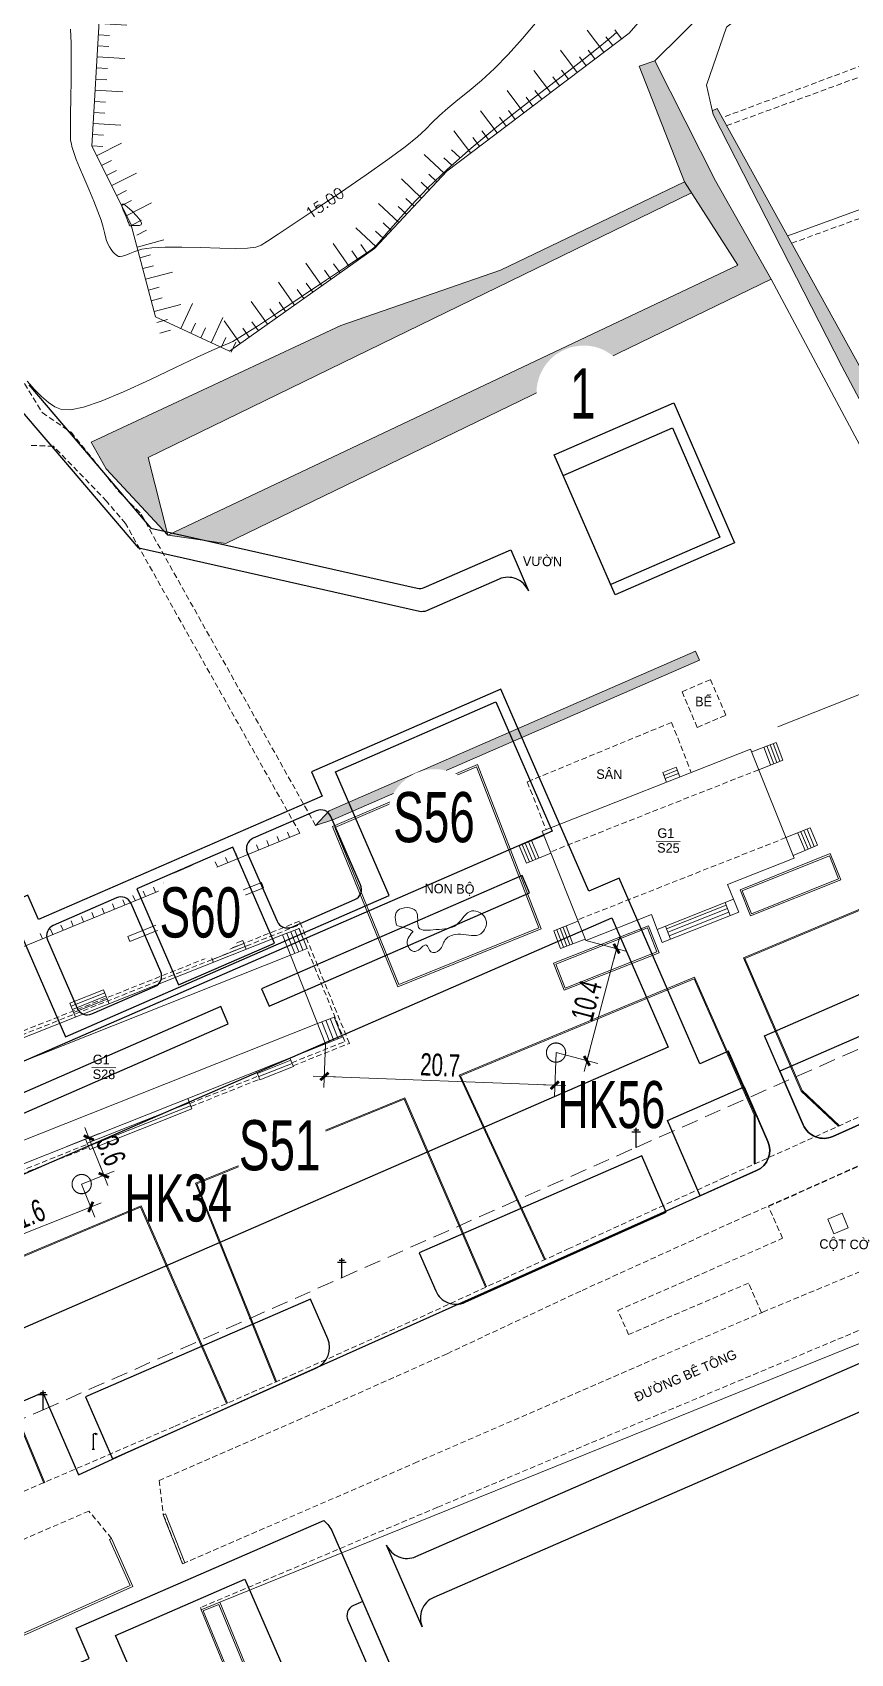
# Model space of a CAD drawing. Header units: inches. Extents: x 496359 to 501064, y 2374078 to 2377203.
# Drawn here: x 496846.4 to 496919.9, y 2376323.4 to 2376469 of the extents above; entities that cross this region are included whole.
import ezdxf
from ezdxf.enums import TextEntityAlignment as Align

# ---------------------------------------------------------------- set-up
doc = ezdxf.new("R2010")
doc.units = ezdxf.units.IN
doc.header["$MEASUREMENT"] = 0
doc.linetypes.add('DASHED', pattern=[0.75, 0.5, -0.25])
for name, color, linetype in [('cd', 7, 'Continuous'), ('chu', 6, 'Continuous'), ('MANH', 147, 'Continuous'), ('NOI', 2, 'Continuous'), ('thoai 5', 7, 'Continuous'), ('tl', 8, 'Continuous')]:
    doc.layers.add(name, color=color, linetype=linetype)
for name, color, linetype, lineweight in [('EG Text2', 7, 'Continuous', 18), ('ISO', 252, 'Continuous', 20), ('LC Dim', 8, 'Continuous', 18), ('LC Net dam 1', 30, 'Continuous', 30), ('LC Net manh', 239, 'Continuous', 5), ('manh1', 67, 'Continuous', 13)]:
    doc.layers.add(name, color=color, linetype=linetype, lineweight=lineweight)
doc.styles.add('dien giai', font='', dxfattribs={"width": 0.8})
doc.styles.add('EG Hai', font='')
doc.styles.get("Standard").update_dxf_attribs({"font": 'vnsimli.shx', "height": 2})
doc.styles.add('style1', font='')
doc.styles.get('dien giai').set_extended_font_data('.VnArial NarrowH')
doc.styles.get('EG Hai').set_extended_font_data('.VnArial NarrowH')
doc.styles.get('style1').set_extended_font_data('.VnAvantH')
doc.dimstyles.new('DIM300', dxfattribs={"dimscale": 0.5, "dimtxt": 2, "dimasz": 0.007, "dimexe": 1, "dimexo": 0, "dimgap": 0.4, "dimtad": 1, "dimtoh": 1, "dimdec": 1, "dimzin": 1, "dimdsep": 46, "dimtxsty": 'dien giai', "dimblk": 'rowdim', "dimcen": 2.5, "dimclrd": 256, "dimclre": 256, "dimclrt": 2, "dimazin": 0, "dimtfac": 1, "dimtdec": 1, "dimtix": 1, "dimtmove": 2, "dimatfit": 0, "dimldrblk": 'dot leader', "dimfxl": 2, "dimtolj": 1, "dimtzin": 0, "dimlwd": -1, "dimlwe": -1, "dimarcsym": 1})

# ---------------------------------------------------------------- blocks, each defined once
blk = doc.blocks.new('1')
at = {"layer": 'tl', "color": 250, "lineweight": 0}
blk.add_line((0, -0.5), (0, 0), dxfattribs=at)
blk = doc.blocks.new('t2')
at = {"layer": 'tl', "color": 250, "lineweight": 0}
for p, q in [((-2, 0), (-2, -1)), ((-1, 0), (-1, -1)), ((0, 0), (0, -2.5))]:
    blk.add_line(p, q, dxfattribs=at)
blk = doc.blocks.new('cdien')
at = {"layer": 'cd', "extrusion": (-0.000518657, 0.000768986, 1)}
for p, q in [((-0.46, 3.14, 0), (0.49, 3.14, 0)), ((0, 0), (0, 3.5, 0)), ((-0.8, 2.78, 0), (0.76, 2.78, 0))]:
    blk.add_line(p, q, dxfattribs=at)
blk = doc.blocks.new('chieusang')
at = {"layer": 'cd', "extrusion": (-0.000518657, 0.000768986, 1)}
for p, q in [((-0.2, 0, 0), (0.2, 0, 0)), ((-0.03, 2.38, 0), (0.1, 2.57, 0)), ((-0.03, 2.38, 0), (-0.03, 0.03, 0)), ((0.1, 2.57, 0), (0.34, 2.61, 0)), ((0.34, 2.44, 0), (0.34, 2.61, 0)), ((0.34, 2.61, 0), (0.56, 2.54, 0)), ((0.54, 2.37, 0), (0.34, 2.44, 0)), ((0.58, 2.47, 0), (0.54, 2.37, 0)), ((0.56, 2.54, 0), (0.58, 2.47, 0))]:
    blk.add_line(p, q, dxfattribs=at)
blk = doc.blocks.new('Nền HT mới')
at = {"layer": 'MANH', "lineweight": 0}
h = blk.add_hatch(dxfattribs=at)
h.set_pattern_fill('HONEY', color=8, scale=3, style=0)
h.set_pattern_definition([(0, (-498385.2992, -2376280.7748), (0.5625, 0.324759525), [0.375, -0.75]), (120, (-498385.2992, -2376280.7748), (-0.56249999877, 0.32475952713), [0.375, -0.75]), (60, (-498385.2992, -2376280.7748), (1.23e-09, 0.64951905213), [-0.75, 0.375])])
h.paths.add_polyline_path([(185.26, 166.03), (180.28, 174.87), (174.83, 185.66), (173.4, 185.17), (177.49, 174.77), (182.27, 167.3), (131.04, 143.06), (136.25, 142.31)])
h.paths.add_polyline_path([(178.11, 173.81), (177.49, 174.77), (160.95, 166.86), (146.6, 161.87), (124.16, 151.4), (125.5, 149), (131.04, 143.06), (129.29, 150.01)])
h = blk.add_hatch(dxfattribs=at)
h.set_pattern_fill('HONEY', color=8, scale=3, style=0)
h.set_pattern_definition([(0, (200.56042, 141.38282), (0.5625, 0.3247595), [0.375, -0.75]), (120, (200.56042, 141.38282), (-0.5625, 0.3247595), [0.375, -0.75]), (60, (200.56042, 141.38282), (1e-09, 0.649519), [-0.75, 0.375])])
h.paths.add_polyline_path([(267.55, 167.78), (263.92, 179.69), (263.36, 179.13), (265.52, 168.41), (201.35, 143.5), (180.43, 181.37), (179.98, 181.17), (180.06, 180.84), (191.61, 158.22), (197.64, 146.89), (200.56, 141.38)])
h = blk.add_hatch(dxfattribs=at)
h.set_pattern_fill('HONEY', color=8, scale=3, style=0)
h.set_pattern_definition([(0, (144.32475, 116.98203), (0.5625, 0.3247595), [0.375, -0.75]), (120, (144.32475, 116.98203), (-0.5625, 0.3247595), [0.375, -0.75]), (60, (144.32475, 116.98203), (1e-09, 0.649519), [-0.75, 0.375])])
h.paths.add_polyline_path([(178.83, 131.82), (178.48, 132.62), (145.54, 118.28), (144.32, 116.98), (145.89, 117.49)])
at = {"layer": 'chu', "color": 6, "lineweight": 0, "elevation": -28.38}
for points in [[(174.95, 115.55), (177.1, 115.53)], [(124.21, 95.22), (126.37, 95.2)]]:
    blk.add_lwpolyline(points, dxfattribs=at)
at = {"layer": 'MANH', "color": 3, "linetype": 'DASHED', "lineweight": 0, "elevation": -28.38}
for points in [[(127.24, 144.1), (125.55, 146.09), (120.76, 151.03), (118.65, 151.12)], [(115.43, 161.14), (119.76, 154.05), (122.36, 152.29), (126.62, 147), (128.62, 144.97)], [(116.69, 56.56), (131.71, 63.03), (142.08, 67.57), (154.42, 73.1), (167.02, 78.93), (181.02, 85.32), (193.82, 91.09), (206.39, 96.65), (218.78, 102.04), (232.2, 107.82), (246.18, 113.54), (258.58, 118.56), (269.62, 122.92), (280.04, 126.8), (338.39, 148.1)], [(144.32, 116.98), (128.62, 144.97)], [(142.91, 116.29), (127.24, 144.1)], [(281.81, 123.25), (270.9, 119.23), (260.65, 115.16), (247.18, 109.64), (234.16, 104.27), (219.66, 98.25), (208.12, 93.11), (195.09, 87.28), (183.09, 81.93), (168.15, 75.15), (156.14, 69.52), (143.07, 63.7), (130.27, 58.14)], [(130.27, 58.14), (130.64, 55.06), (132.38, 50.66), (153.22, 59.69), (184.51, 73.26), (201.7, 80.4), (221.52, 88.88), (239.04, 96.2), (244.13, 98.43), (261.59, 105.78), (275.54, 111.75)], [(277.16, 107.57), (263.72, 101.9), (245.49, 94.12), (240.6, 92.04), (223.36, 84.72), (204.18, 76.24), (155.28, 55.73), (133.99, 46.72), (134.04, 46.51)], [(123.95, 55.39), (118.13, 52.87), (106.01, 47.58), (93.26, 42.24), (82.62, 37.48), (79.36, 36.06)], [(125.99, 52.93), (123.95, 55.39)]]:
    blk.add_lwpolyline(points, dxfattribs=at)
at = {"layer": 'MANH', "lineweight": 0, "elevation": -28.38}
for points in [[(178.16, 194.66), (172.52, 188.15), (156.11, 175.74), (149.62, 168.81), (136.58, 159.57), (129.94, 162.65), (127.73, 171.02), (124.21, 178), (124.92, 189.71)], [(174.83, 185.66), (179.6, 190.38), (193.42, 201.27), (199.3, 200.78)], [(194.05, 198.55), (181.26, 188.68), (179.45, 183.48)], [(185.26, 166.03), (136.25, 142.31), (131.04, 143.06), (182.27, 167.3), (177.49, 174.77), (173.4, 185.17), (174.83, 185.66), (180.28, 174.87), (185.26, 166.03)], [(191.61, 158.22), (180.06, 180.84), (179.45, 183.48)], [(180.43, 181.37), (179.98, 181.17)], [(265.52, 168.41), (201.35, 143.5), (180.43, 181.37)], [(177.49, 174.77), (160.95, 166.86), (146.6, 161.87), (124.16, 151.4), (125.5, 149), (131.04, 143.06)], [(202.85, 175.8), (186.76, 169.92)], [(131.04, 143.06), (129.29, 150.01), (178.11, 173.81)], [(267.55, 167.78), (200.56, 141.38), (197.64, 146.89), (191.61, 158.22)], [(189.76, 157.64), (185.26, 166.03)], [(189.76, 157.64), (196.02, 145.91), (198.89, 140.6), (199.65, 137.44)], [(199.65, 137.44), (198.89, 137.08), (200.76, 131.73), (185.87, 125.83)], [(145.54, 118.28), (178.48, 132.62)], [(178.48, 132.62), (178.83, 131.82)], [(145.89, 117.49), (178.83, 131.82)], [(183.42, 123.84), (164.68, 116.45)], [(187.34, 114.03), (183.42, 123.84)], [(185.73, 124.43), (183.52, 123.59)], [(184.61, 124), (185.22, 122.41)], [(184.89, 124.11), (185.5, 122.52)], [(185.17, 124.22), (185.78, 122.63)], [(185.45, 124.32), (186.05, 122.74)], [(185.73, 124.43), (186.33, 122.85)], [(186.33, 122.85), (184.16, 121.98)], [(176.72, 122.2), (175.53, 121.74)], [(175.53, 121.74), (175.87, 120.86)], [(176.83, 121.93), (175.64, 121.46)], [(176.94, 121.65), (175.75, 121.18)], [(176.72, 122.2), (177.06, 121.33)], [(145.54, 118.28), (144.32, 116.98)], [(144.32, 116.98), (145.89, 117.49)], [(191.31, 89.95), (187.97, 93.11), (182.78, 105.08), (210.91, 116.86), (215.17, 106.11), (216.95, 101.25)], [(191.38, 90.02), (188.05, 93.17), (182.91, 105.02), (210.86, 116.73), (215.07, 106.07), (216.85, 101.21)], [(188.78, 116.75), (186.6, 115.88)], [(188.88, 114.96), (188.22, 116.52)], [(189.15, 115.08), (188.5, 116.63)], [(189.43, 115.2), (188.78, 116.75)], [(142.91, 116.29), (103.84, 100.27)], [(162.62, 115.14), (164.83, 116.08)], [(162.62, 115.14), (163.28, 113.59)], [(162.9, 115.26), (163.56, 113.71)], [(163.17, 115.38), (163.83, 113.83)], [(163.45, 115.5), (164.11, 113.94)], [(163.73, 115.61), (164.38, 114.06)], [(168.61, 106.64), (164.68, 116.45)], [(189.43, 115.2), (187.24, 114.28)], [(188.32, 114.73), (187.67, 116.28)], [(188.6, 114.85), (187.95, 116.4)], [(163.28, 113.59), (165.47, 114.48)], [(187.34, 114.03), (181.36, 111.67)], [(191.52, 112.1), (183.41, 108.85), (182.48, 111.18), (190.58, 114.44), (191.52, 112.1)], [(139.46, 111.84), (127.45, 107.01)], [(139.65, 111.38), (127.63, 106.55)], [(139.65, 111.38), (139.46, 111.84)], [(181.88, 110.34), (181.36, 111.67)], [(181.88, 110.34), (175.03, 107.64)], [(181.24, 109.8), (175.86, 107.68)], [(181.36, 109.5), (175.98, 107.38)], [(181.14, 110.05), (181.6, 108.88)], [(181.88, 110.35), (182.35, 109.18)], [(166.68, 102.17), (175.21, 105.54), (174.24, 107.97), (165.72, 104.61), (166.68, 102.17)], [(165.74, 107.5), (167.91, 108.37)], [(167.18, 106.24), (166.58, 107.82)], [(167.46, 106.35), (166.86, 107.93)], [(174.51, 108.96), (168.61, 106.64)], [(175.03, 107.64), (174.51, 108.96)], [(182.35, 109.18), (175.48, 106.47)], [(175.76, 107.93), (176.23, 106.76)], [(181.48, 109.19), (176.11, 107.07)], [(141.35, 107.14), (107.31, 93.64)], [(127.63, 106.55), (127.45, 107.01)], [(137.78, 106.64), (134.83, 105.47)], [(137.89, 106.37), (134.94, 105.19)], [(137.78, 106.64), (138.1, 105.84)], [(141.35, 107.14), (142.84, 107.72)], [(145.23, 97.36), (141.35, 107.14)], [(142.45, 105.47), (141.73, 107.28)], [(142.82, 105.61), (142.1, 107.43)], [(143.19, 105.76), (142.47, 107.58)], [(143.56, 105.91), (142.84, 107.72)], [(166.34, 105.92), (165.74, 107.5)], [(166.62, 106.03), (166.02, 107.6)], [(166.9, 106.14), (166.3, 107.71)], [(166.34, 105.92), (168.55, 106.77)], [(175.02, 107.64), (175.48, 106.47)], [(142.07, 105.32), (108.03, 91.82)], [(134.83, 105.47), (135.15, 104.67)], [(138, 106.09), (135.05, 104.92)], [(142.07, 105.32), (143.56, 105.91)], [(125.28, 102.21), (122.25, 101.01)], [(125.39, 101.93), (122.36, 100.73)], [(125.28, 102.21), (125.78, 100.96)], [(183.83, 86.62), (183.83, 91.01), (178.39, 103.34), (157.23, 94.54), (164.91, 77.95)], [(183.73, 86.62), (183.73, 90.99), (178.34, 103.21), (157.36, 94.49), (165, 77.99)], [(122.25, 101.01), (122.75, 99.76)], [(125.5, 101.66), (122.47, 100.45)], [(125.61, 101.38), (122.58, 100.17)], [(144.51, 99.17), (110.47, 85.67)], [(144.51, 99.17), (146, 99.76)], [(145.6, 97.5), (144.88, 99.32)], [(145.98, 97.65), (145.26, 99.47)], [(146.35, 97.8), (145.63, 99.62)], [(146.72, 97.95), (146, 99.76)], [(145.23, 97.36), (146.72, 97.95)], [(145.23, 97.36), (111.19, 83.86)], [(139.33, 94.13), (139.03, 94.9)], [(142.11, 95.88), (139.11, 94.69)], [(142.22, 95.6), (139.22, 94.41)], [(142.33, 95.32), (139.33, 94.13)], [(142.33, 95.32), (142.02, 96.08)], [(132.98, 92.07), (123.81, 88.43)], [(133.09, 91.79), (123.92, 88.16)], [(133.2, 91.51), (132.83, 92.44)], [(159.68, 75.53), (152.35, 92.52), (133.52, 84.84), (140.72, 66.99)], [(159.59, 75.49), (152.29, 92.39), (133.65, 84.78), (140.81, 67.03)], [(135.72, 47.21), (246.91, 92.15), (265.78, 45.87)], [(133.2, 91.51), (124.03, 87.88)], [(124.03, 87.88), (123.66, 88.8)], [(119.89, 57.89), (112.37, 75.98), (128.65, 82.81), (136.41, 65.09)], [(119.98, 57.93), (112.5, 75.93), (128.6, 82.68), (136.32, 65.05)], [(190.35, 81.61), (191.64, 82.16)], [(190.91, 80.29), (190.35, 81.61)], [(192.2, 80.83), (191.64, 82.16)], [(190.91, 80.29), (192.2, 80.83)], [(130.64, 55.06), (130.83, 55.14)], [(130.64, 55.06), (132.38, 50.66)], [(130.83, 55.14), (132.57, 50.73)], [(125.81, 52.85), (125.99, 52.93)], [(125.81, 52.85), (127.65, 48.71)], [(125.99, 52.93), (127.91, 48.61)], [(132.38, 50.66), (132.57, 50.74)], [(127.65, 48.71), (108.75, 40.27)], [(127.91, 48.61), (108.83, 40.09)], [(141.53, 28.26), (134.04, 46.51), (135.72, 47.21), (143.22, 28.95)], [(141.67, 28.32), (134.23, 46.43), (135.64, 47.01), (143.08, 28.89)]]:
    blk.add_lwpolyline(points, dxfattribs=at)
at = {"layer": 'MANH', "color": 1, "linetype": 'DASHED', "lineweight": 0, "ltscale": 3, "elevation": -28.38}
blk.add_lwpolyline([(92.05, 52.59), (119.84, 64.48), (146.69, 76.35), (173.15, 88.06), (201.06, 100.39), (229.35, 112.33), (266.95, 126.39), (296.55, 137.3), (334.39, 150.94), (394.99, 172.54), (493.57, 208.22), (554.51, 229.52), (562.77, 214.46), (570.46, 194.28), (580.63, 169.79), (591.55, 141.92), (602.45, 113.39), (610.19, 94.18)], dxfattribs=at)
at = {"layer": 'MANH', "linetype": 'DASHED', "lineweight": 0, "elevation": -28.38}
for points in [[(203.61, 176.08), (199.17, 187.38), (180.88, 180.55)], [(181.28, 179.83), (198.7, 186.21), (202.85, 175.8)], [(187.12, 169.27), (218.33, 180.67), (229.38, 154.38)], [(177.26, 128.98), (179.82, 130.08)], [(181.2, 126.88), (179.82, 130.08)], [(178.63, 125.78), (177.26, 128.98)], [(178.63, 125.78), (181.2, 126.88)], [(176.32, 126.23), (163.35, 120.89), (165.05, 116.59)], [(176.32, 126.23), (178.09, 121.74)], [(184.15, 121.98), (165.42, 114.59)], [(186.6, 115.88), (167.87, 108.49)], [(184.39, 73.21), (183.23, 75.87), (172.46, 71.25), (171.49, 73.4), (186.3, 79.89), (185.03, 82.74), (193.87, 86.7), (195.25, 83.71), (210.44, 90.14), (211.39, 87.81), (200.5, 83.17), (201.7, 80.4)]]:
    blk.add_lwpolyline(points, dxfattribs=at)
at = {"layer": 'MANH', "lineweight": 0, "elevation": -28.38}
for points in [[(151.72, 102.49), (164.59, 107.69), (158.89, 122.44), (145.86, 116.88)], [(151.8, 102.68), (164.4, 107.77), (158.8, 122.24), (146.06, 116.8)], [(191.33, 112.19), (183.5, 109.04), (182.67, 111.1), (190.5, 114.25)], [(166.77, 102.37), (175.01, 105.62), (174.16, 107.78), (165.92, 104.52)]]:
    blk.add_lwpolyline(points, close=True, dxfattribs=at)
at = {"layer": 'MANH', "color": 5, "linetype": 'DASHED', "lineweight": 0, "elevation": -28.38}
for points in [[(142.3, 95.38), (147.36, 97.4), (142.88, 108.37), (105.44, 93.52), (109.83, 82.44)], [(142.19, 95.66), (146.96, 97.56), (142.72, 107.98), (105.83, 93.35), (105.93, 93.09)], [(133.01, 92), (139.2, 94.47)], [(133.12, 91.72), (139.31, 94.19)], [(117.66, 85.88), (123.85, 88.35)], [(117.77, 85.6), (123.96, 88.07)]]:
    blk.add_lwpolyline(points, dxfattribs=at)
at = {"layer": 'manh1', "color": 1, "lineweight": 0, "elevation": -28.38}
for points in [[(122.29, 188.49), (122.35, 187.23), (122.37, 185.71), (122.36, 183.96), (122.34, 182.26), (122.31, 180.87), (122.3, 179.82), (122.3, 179.13), (122.3, 178.77), (122.31, 178.58), (122.34, 178.39), (122.38, 178.19), (122.43, 177.96), (122.5, 177.69), (122.62, 177.32), (122.82, 176.78), (123.11, 176.06), (123.49, 175.17), (123.94, 174.12), (124.39, 173.05), (124.76, 172.12), (125.05, 171.34), (125.24, 170.71), (125.36, 170.23), (125.44, 169.85), (125.54, 169.51), (125.65, 169.21), (125.79, 168.94), (125.95, 168.71), (126.11, 168.51), (126.26, 168.34), (126.39, 168.22), (126.51, 168.13), (126.62, 168.08), (126.77, 168.07), (126.97, 168.11), (127.26, 168.21), (127.62, 168.35), (128.07, 168.54), (128.71, 168.73), (129.62, 168.86), (130.82, 168.92), (132.3, 168.93), (134.01, 168.88), (135.71, 168.82), (137.11, 168.81), (138.2, 168.84), (138.95, 168.93), (139.44, 169.09), (140, 169.44), (140.97, 170.08), (142.39, 171.03), (144.28, 172.3), (146.57, 173.83), (148.88, 175.4), (150.83, 176.78), (152.37, 177.92), (153.49, 178.83), (154.22, 179.51), (154.8, 180.1), (155.45, 180.73), (156.22, 181.41), (157.12, 182.15), (158.13, 182.96), (159.23, 183.88), (160.4, 184.97), (161.63, 186.22), (162.92, 187.65), (164.23, 189.21)], [(118.42, 156.89), (119.07, 156.14), (119.7, 155.49), (120.31, 154.97), (120.89, 154.58), (121.49, 154.33), (122.29, 154.3), (123.47, 154.55), (125.06, 155.09), (127.07, 155.93), (129.42, 157.01), (131.73, 158.11), (133.61, 159), (135.01, 159.64), (135.91, 160.03), (136.4, 160.22), (136.88, 160.45), (137.76, 160.97), (139.1, 161.83), (140.91, 163.02), (143.12, 164.5), (145.32, 165.99), (147.1, 167.19), (148.39, 168.06), (149.19, 168.6), (149.56, 168.86), (149.79, 169.09), (150.21, 169.56), (150.86, 170.31), (151.76, 171.35), (152.92, 172.67), (154.38, 174.21), (156.17, 175.93), (158.31, 177.81), (160.77, 179.85), (163.51, 182), (166.14, 184.02), (168.27, 185.68), (169.86, 186.93), (170.89, 187.77), (171.41, 188.24)]]:
    blk.add_lwpolyline(points, dxfattribs=at)
at = {"layer": 'manh1', "lineweight": 0, "elevation": -28.38}
blk.add_lwpolyline([(127.57, 170.94), (127.58, 170.92), (127.59, 170.9), (127.59, 170.88), (127.61, 170.87), (127.62, 170.85), (127.63, 170.84), (127.64, 170.83), (127.64, 170.83), (127.65, 170.82), (127.66, 170.82), (127.68, 170.82), (127.69, 170.83), (127.72, 170.84), (127.75, 170.85), (127.81, 170.87), (127.92, 170.87), (128.07, 170.87), (128.27, 170.87), (128.49, 170.87), (128.66, 170.93), (128.69, 171.08), (128.55, 171.34), (128.26, 171.7), (127.83, 172.15), (127.4, 172.55), (127.09, 172.77), (126.93, 172.79), (126.91, 172.61), (127.03, 172.25), (127.21, 171.84), (127.35, 171.49), (127.46, 171.23), (127.53, 171.06), (127.56, 170.98)], close=True, dxfattribs=at)
at = {"layer": 'thoai 5', "lineweight": 0}
blk.add_open_spline([(151.62, 108, -0.14), (151.62, 108, -0.14), (150.97, 109.67, -0.17), (153.92, 109.7, -0.22), (153.11, 107.35, -0.12), (155.4, 107.7, -0.13), (157.13, 107.64, -0.18), (158.05, 109.82, -0.13), (160.06, 108.68, -0.13), (159.18, 106.72, -0.17), (157.5, 107.41, -0.13), (155.84, 106.96, -0.13), (155.72, 105.75, -0.12), (154.57, 105.35, -0.1), (154.32, 106.76, -0.09), (153.36, 105.21, -0.11), (152.28, 106.34, -0.12), (152.8, 107.19, -0.13), (153.2, 107.53, -0.14), (151.62, 108, -0.14)], degree=3, knots=[0.620483, 0.620483, 0.620483, 0.620483, 2.480439, 4.051881, 5.562407, 7.119505, 9.053176, 10.872121, 12.3844, 13.709772, 15.559094, 17.011659, 18.047028, 18.859286, 19.576248, 20.741766, 21.631115, 22.861005, 23.196042, 23.196042, 23.196042, 23.196042], dxfattribs=at)
at = {"layer": 'cd', "lineweight": 0}
for name, p, xscale, yscale, zscale, rotation in [('cdien', (173.15, 88.06, -1.39), 0.5, 0.5, 0.5, 0.152441407077486), ('cdien', (146.69, 76.35, -1.14), 0.5, 0.5, 0.5, 0.152441407077486), ('cdien', (119.84, 64.48, -0.89), 0.5, 0.5, 0.5, 0.152441407077486), ('chieusang', (124.35, 60.94, -0.7), 0.5499999999883585, 0.5499999999883585, 0.5499999999883585, 359.8380142929382)]:
    blk.add_blockref(name, p, dxfattribs=dict(at, xscale=xscale, yscale=yscale, zscale=zscale, rotation=rotation))
at = {"layer": 'NOI', "lineweight": 0}
for name, p, rotation in [('t2', (170.23, 186.42, -28.38), 217.1045864758314), ('t2', (124.87, 189, -28.38), 86.54392687851336), ('t2', (167.84, 184.61, -28.38), 217.1045864758314), ('t2', (124.69, 186.01, -28.38), 86.54392687851336), ('t2', (165.45, 182.8, -28.38), 217.1045864758314), ('t2', (163.05, 180.99, -28.38), 217.1045864758314), ('t2', (124.51, 183.01, -28.38), 86.54392687851336), ('t2', (160.66, 179.18, -28.38), 217.1045864758314), ('t2', (158.27, 177.37, -28.38), 217.1045864758314), ('t2', (124.33, 180.02, -28.38), 86.54392687851336), ('t2', (124.65, 177.13, -28.38), 116.7434680493342), ('t2', (155.91, 175.52, -28.38), 226.9009735433702), ('t2', (153.86, 173.33, -28.38), 226.9009735433702), ('t2', (126, 174.45, -28.38), 116.7434680493342), ('t2', (151.81, 171.14, -28.38), 226.9009735433702), ('t2', (127.35, 171.77, -28.38), 116.7434680493342), ('t2', (149.76, 168.95, -28.38), 226.9009735433702), ('t2', (147.34, 167.19, -28.38), 215.3104032612427), ('t2', (128.28, 168.93, -28.38), 104.8049556819816), ('t2', (144.89, 165.45, -28.38), 215.3104032612427), ('t2', (129.05, 166.03, -28.38), 104.8049556819816), ('t2', (142.44, 163.72, -28.38), 215.3104032612427), ('t2', (139.99, 161.99, -28.38), 215.3104032612427), ('t2', (129.81, 163.13, -28.38), 104.8049556819816), ('t2', (132.21, 161.6, -28.38), 155.1010960210444), ('t2', (137.55, 160.25, -28.38), 215.3104032612427), ('t2', (134.93, 160.33, -28.38), 155.1010960210444), ('1', (139.21, 114.77, -1.5), 202.2875980366736), ('1', (140.13, 115.15, -1.5), 202.2875980366736), ('1', (141.06, 115.53, -1.5), 202.2875980366736), ('1', (141.98, 115.91, -1.5), 202.2875980366736), ('1', (135.5, 113.25, -1.5), 202.2875980366736), ('1', (136.43, 113.63, -1.5), 202.2875980366736), ('1', (137.35, 114.01, -1.5), 202.2875980366736), ('1', (138.28, 114.39, -1.5), 202.2875980366736), ('1', (131.8, 111.73, -1.5), 202.2875980366736), ('1', (132.73, 112.11, -1.5), 202.2875980366736), ('1', (133.65, 112.49, -1.5), 202.2875980366736), ('1', (134.58, 112.87, -1.5), 202.2875980366736), ('1', (128.1, 110.22, -1.5), 202.2875980366736), ('1', (129.03, 110.6, -1.5), 202.2875980366736), ('1', (129.95, 110.98, -1.5), 202.2875980366736), ('1', (130.88, 111.35, -1.5), 202.2875980366736), ('1', (125.33, 109.08, -1.5), 202.2875980366736), ('1', (126.25, 109.46, -1.5), 202.2875980366736), ('1', (127.18, 109.84, -1.5), 202.2875980366736), ('1', (121.63, 107.56, -1.5), 202.2875980366736), ('1', (122.55, 107.94, -1.5), 202.2875980366736), ('1', (123.48, 108.32, -1.5), 202.2875980366736), ('1', (124.4, 108.7, -1.5), 202.2875980366736), ('1', (119.77, 106.8, -1.5), 202.2875980366736), ('1', (120.7, 107.18, -1.5), 202.2875980366736)]:
    blk.add_blockref(name, p, dxfattribs=dict(at, rotation=rotation))
at = {"layer": 'chu', "color": 6, "lineweight": 0, "style": 'style1'}
for s, rotation, p in [('V¦êN', 359.2672, (162.95, 140.29, -28.38)), ('s©n', 359.2672, (169.55, 121.16, -28.38)), ('G1', 359.2672, (175.04, 115.87, -28.38)), ('S25', 359.2672, (175.02, 114.54, -28.38)), ('non bé', 359.2672, (154.12, 110.89, -28.38)), ('G1', 359.2672, (124.3, 95.54, -28.38)), ('S28', 359.2672, (124.29, 94.21, -28.38)), ('CéT Cê', 359.2672, (189.6, 78.96, -28.38)), ('§¦êNG B£ T¤NG', 23.7098, (173.21, 65.18, -28.38))]:
    blk.add_text(s, height=0.85, rotation=rotation, dxfattribs=at).set_placement(p)
blk.add_text('BÓ', height=0.85, dxfattribs=at).set_placement((178.44, 127.68, -28.38))
at = {"layer": 'manh1', "lineweight": 0}
blk.add_text('15.00', height=1, rotation=33.8713, dxfattribs=at).set_placement((145.15, 172.88, -28.38), align=Align.MIDDLE)
blk = doc.blocks.new('rowdim')
blk.add_line((-200, 0), (200, 0))
at = {"const_width": 50}
blk.add_lwpolyline([(-71, -71), (71, 71)], dxfattribs=at)
blk = doc.blocks.new('*D429')
at = {"layer": 'Defpoints', "color": 0, "transparency": 16777216}
for p in [(496850.82, 2376365.53), (496840.04, 2376361.25), (496840.86, 2376359.2)]:
    blk.add_point(p, dxfattribs=at)
at = {"layer": 'LC Dim', "transparency": 16777216}
for p, q in [((496850.82, 2376365.53), (496852.01, 2376362.55)), ((496851.63, 2376363.47), (496840.86, 2376359.2)), ((496840.04, 2376361.25), (496841.22, 2376358.27))]:
    blk.add_line(p, q, dxfattribs=at)
at = {"layer": 'LC Dim', "transparency": 16777216, "xscale": 0.005, "yscale": 0.005, "zscale": 0.005}
for p, rotation in [((496851.64, 2376363.48), 21.629906245472), ((496840.86, 2376359.2), 201.6299062454721)]:
    blk.add_blockref('rowdim', p, dxfattribs=dict(at, rotation=rotation))
at = {"layer": 'LC Dim', "color": 2, "transparency": 16777216, "insert": (496845.72, 2376362.66), "char_height": 2, "attachment_point": 5, "rotation": 21.6299, "style": 'dien giai'}
blk.add_mtext('\\A1;11.6', dxfattribs=at)
blk = doc.blocks.new('dot leader')
at = {"const_width": 50}
blk.add_lwpolyline([(-25, 0, 1), (25, 0, 1)], format="xyb", close=True, dxfattribs=at)
blk = doc.blocks.new('*D430')
at = {"layer": 'Defpoints', "color": 0, "transparency": 16777216}
for p in [(496851.47, 2376369.69), (496849.48, 2376368.9), (496850.82, 2376365.53)]:
    blk.add_point(p, dxfattribs=at)
at = {"layer": 'LC Dim', "transparency": 16777216}
for p, q in [((496849.48, 2376368.9), (496852.4, 2376370.06)), ((496852.81, 2376366.32), (496851.47, 2376369.69)), ((496850.82, 2376365.53), (496853.74, 2376366.68))]:
    blk.add_line(p, q, dxfattribs=at)
at = {"layer": 'LC Dim', "transparency": 16777216, "xscale": 0.005, "yscale": 0.005, "zscale": 0.005}
for p, rotation in [((496851.47, 2376369.69), 111.6299062473624), ((496852.81, 2376366.32), 291.6299062473624)]:
    blk.add_blockref('rowdim', p, dxfattribs=dict(at, rotation=rotation))
at = {"layer": 'LC Dim', "color": 2, "transparency": 16777216, "insert": (496853.46, 2376368.53), "char_height": 2, "attachment_point": 5, "rotation": 291.6299, "style": 'dien giai'}
blk.add_mtext('\\A1;3.6', dxfattribs=at)
blk = doc.blocks.new('*D431')
at = {"layer": 'Defpoints', "color": 0, "transparency": 16777216}
for p in [(496872.75, 2376378.13), (496893.46, 2376377.34), (496893.34, 2376374.41)]:
    blk.add_point(p, dxfattribs=at)
at = {"layer": 'LC Dim', "transparency": 16777216}
for p, q in [((496872.75, 2376378.13), (496872.6, 2376374.2)), ((496893.46, 2376377.34), (496893.31, 2376373.41)), ((496872.64, 2376375.2), (496893.34, 2376374.41))]:
    blk.add_line(p, q, dxfattribs=at)
at = {"layer": 'LC Dim', "transparency": 16777216, "xscale": 0.005, "yscale": 0.005, "zscale": 0.005}
for p, rotation in [((496872.64, 2376375.2), 177.8081026552369), ((496893.34, 2376374.41), 357.8081026552369)]:
    blk.add_blockref('rowdim', p, dxfattribs=dict(at, rotation=rotation))
at = {"layer": 'LC Dim', "color": 2, "transparency": 16777216, "insert": (496883.04, 2376376.22), "char_height": 2, "attachment_point": 5, "rotation": 357.8081, "style": 'dien giai'}
blk.add_mtext('\\A1;20.7', dxfattribs=at)
blk = doc.blocks.new('*D432')
at = {"layer": 'Defpoints', "color": 0, "transparency": 16777216}
for p in [(496896.12, 2376387.41), (496893.46, 2376377.34), (496896.23, 2376376.6)]:
    blk.add_point(p, dxfattribs=at)
at = {"layer": 'LC Dim', "transparency": 16777216}
for p, q in [((496896.12, 2376387.41), (496899.86, 2376386.42)), ((496898.9, 2376386.67), (496896.23, 2376376.61)), ((496893.46, 2376377.34), (496897.2, 2376376.35))]:
    blk.add_line(p, q, dxfattribs=at)
at = {"layer": 'LC Dim', "transparency": 16777216, "xscale": 0.005, "yscale": 0.005, "zscale": 0.005}
for p, rotation in [((496898.9, 2376386.68), 75.16903036881958), ((496896.23, 2376376.6), 255.1690303688196)]:
    blk.add_blockref('rowdim', p, dxfattribs=dict(at, rotation=rotation))
at = {"layer": 'LC Dim', "color": 2, "transparency": 16777216, "insert": (496896.19, 2376382), "char_height": 2, "attachment_point": 5, "rotation": 75.169, "style": 'dien giai'}
blk.add_mtext('\\A1;10.4', dxfattribs=at)

msp = doc.modelspace()

# ---------------------------------------------------------------- linework, layer by layer
at = {"layer": 'LC Net dam 1'}
msp.add_lwpolyline([(496846.08, 2376437.31), (496849.88, 2376432.86), (496857.05, 2376424.44), (496880.99, 2376419.06, 0.159215), (496881.61, 2376419.12), (496889.38, 2376422.5)], format="xyb", dxfattribs=at)
for points in [[(497006.04, 2376419.28), (497007.28, 2376416.01), (496994.53, 2376411.18), (496998.06, 2376403.06), (496955.88, 2376386.62), (496918.33, 2376369.81, -0.417297), (496915.68, 2376370.84), (496912.18, 2376378.86), (496932.79, 2376387.83), (496924.74, 2376406.34), (496989.5, 2376434.52), (496997.53, 2376416.06)], [(496913.58, 2376375.66), (496915.68, 2376370.84, 0.41742), (496918.33, 2376369.81), (496941.28, 2376380.09), (496938.5, 2376386.5)], [(496910.37, 2376374.26), (496912.5, 2376369.37, -0.41111), (496911.48, 2376366.74), (496906.41, 2376364.47), (496903.46, 2376371.25)], [(496901.16, 2376368.07), (496881.15, 2376359.36), (496882.64, 2376355.94, 0.417311), (496885.29, 2376354.91), (496903.36, 2376363.01)], [(496976.09, 2376303.71, 0.414214), (496977.13, 2376306.35), (496954.78, 2376357.69, 0.414214), (496952.15, 2376358.73), (496882.46, 2376328.4, 0.414214), (496881.43, 2376325.77), (496878.23, 2376333.11, 0.414214), (496880.87, 2376332.07), (496956.06, 2376364.79), (496980.79, 2376307.94, 0.414214), (496983.43, 2376306.91)], [(496871.92, 2376349.02, 0.411123), (496872.94, 2376351.64), (496871.39, 2376355.2), (496851.18, 2376346.41), (496853.6, 2376340.84)], [(496872.6, 2376335.32, -0.110478), (496873.37, 2376334.26), (496899.71, 2376273.74, -0.414214), (496898.15, 2376269.8), (496878.37, 2376261.19), (496877.41, 2376263.37), (496859.26, 2376255.47), (496851.85, 2376272.51), (496854.04, 2376273.46), (496842.95, 2376298.93), (496840.76, 2376297.98), (496833.35, 2376315.02), (496851.5, 2376322.92), (496850.32, 2376325.63)], [(496884.79, 2376308.02), (496876.08, 2376328.03), (496875.26, 2376327.67, 0.414214), (496874.74, 2376326.35), (496882.65, 2376308.18, 0.414214), (496883.97, 2376307.66)]]:
    msp.add_lwpolyline(points, format="xyb", close=True, dxfattribs=at)
for points in [[(496867.67, 2376381.5), (496891.08, 2376391.69), (496890.4, 2376393.25), (496866.99, 2376383.06)], [(496865.5, 2376330.05), (496892.09, 2376268.95), (496880.46, 2376263.89), (496853.87, 2376324.99)]]:
    msp.add_lwpolyline(points, close=True, dxfattribs=at)
at = {"layer": 'LC Net dam 1', "const_width": 0.1}
for points in [[(496892.59, 2376377.34, 1), (496894.32, 2376377.34, 1)], [(496849.96, 2376365.53, 1), (496851.69, 2376365.53, 1)]]:
    msp.add_lwpolyline(points, format="xyb", close=True, dxfattribs=at)

# ---------------------------------------------------------------- block references
at = {"layer": 'LC Net manh'}
msp.add_blockref('Nền HT mới', (496727.52, 2376280.77, 2.92), dxfattribs=at)

# ---------------------------------------------------------------- texts
at = {"layer": 'EG Text2', "style": 'EG Hai', "width": 0.8}
for s, p in [('hk56', (496898.43, 2376372.67, -25.45)), ('hk34', (496859.5, 2376364.28, 55.69))]:
    msp.add_text(s, height=4.224, rotation=0, dxfattribs=at).set_placement(p, align=Align.MIDDLE_CENTER)

# ---------------------------------------------------------------- dimensions: what is measured, and where the dimension line sits
at = {"layer": 'LC Dim'}
for p1, p2, distance, picture, middle in [((496896.12, 2376387.41, -25.45), (496893.46, 2376377.34, -25.45), 2.87, '*D432', (496896.19, 2376382, -25.45)), ((496872.75, 2376378.13, -25.45), (496893.46, 2376377.34, -25.45), -2.93, '*D431', (496883.04, 2376376.22, -25.45)), ((496850.82, 2376365.53, -25.45), (496849.48, 2376368.9, -25.45), -2.14, '*D430', (496853.46, 2376368.53, -25.45)), ((496850.82, 2376365.53, -25.45), (496840.04, 2376361.25, -25.45), 2.21, '*D429', (496845.72, 2376362.66, -25.45))]:
    dim = msp.add_aligned_dim(p1=p1, p2=p2, distance=distance, dimstyle='DIM300', override={"dimscale": 1, "dimasz": 0.005, "dimpost": ''}, dxfattribs=at)
    dim.commit()
    dim.dimension.update_dxf_attribs({"geometry": picture, "text_midpoint": middle})

# ---------------------------------------------------------------- next in the draw order: wipeouts: each hides what was drawn before it
at = {"ltscale": 500}
for points in [[(496892.95, 2376433.61), (496892.48, 2376434.16), (496892.23, 2376434.56), (496892, 2376435.05), (496891.83, 2376435.58), (496891.73, 2376436.07), (496891.7, 2376436.51), (496891.72, 2376437.04), (496891.78, 2376437.44), (496891.94, 2376438.02), (496892.07, 2376438.33), (496892.29, 2376438.76), (496892.55, 2376439.16), (496892.93, 2376439.6), (496893.34, 2376439.96), (496893.81, 2376440.27), (496894.27, 2376440.5), (496894.7, 2376440.66), (496895.1, 2376440.76), (496895.6, 2376440.83), (496896.03, 2376440.85), (496896.45, 2376440.82), (496896.99, 2376440.72), (496897.4, 2376440.59), (496897.78, 2376440.43), (496898.37, 2376440.08), (496898.63, 2376439.88), (496898.93, 2376439.61), (496899.18, 2376439.34), (496899.45, 2376438.99), (496899.69, 2376438.58), (496899.85, 2376438.24), (496899.98, 2376437.88), (496900.1, 2376437.43), (496900.15, 2376437.03), (496900.17, 2376436.45), (496900.12, 2376435.9), (496900.02, 2376435.46), (496899.9, 2376435.11), (496899.71, 2376434.67), (496899.49, 2376434.29), (496899.28, 2376434), (496898.94, 2376433.62), (496898.68, 2376433.38), (496898.27, 2376433.07), (496897.99, 2376432.9), (496897.74, 2376432.77), (496897.44, 2376432.65), (496897.09, 2376432.53), (496896.76, 2376432.45), (496896.41, 2376432.4), (496896.06, 2376432.37), (496895.77, 2376432.37), (496895.34, 2376432.41), (496894.97, 2376432.48), (496894.57, 2376432.6), (496894.17, 2376432.76), (496893.7, 2376433.01), (496893.48, 2376433.16), (496893.17, 2376433.4)], [(496879.57, 2376395.56), (496879.11, 2376396.11), (496878.86, 2376396.51), (496878.62, 2376397), (496878.45, 2376397.53), (496878.36, 2376398.02), (496878.33, 2376398.46), (496878.35, 2376398.99), (496878.41, 2376399.39), (496878.57, 2376399.97), (496878.69, 2376400.28), (496878.91, 2376400.72), (496879.18, 2376401.11), (496879.56, 2376401.55), (496879.97, 2376401.91), (496880.44, 2376402.23), (496880.89, 2376402.46), (496881.33, 2376402.61), (496881.72, 2376402.71), (496882.23, 2376402.79), (496882.66, 2376402.8), (496883.07, 2376402.77), (496883.61, 2376402.67), (496884.03, 2376402.54), (496884.41, 2376402.38), (496885, 2376402.03), (496885.26, 2376401.83), (496885.55, 2376401.56), (496885.81, 2376401.29), (496886.07, 2376400.94), (496886.32, 2376400.53), (496886.48, 2376400.19), (496886.61, 2376399.84), (496886.72, 2376399.38), (496886.78, 2376398.98), (496886.8, 2376398.4), (496886.74, 2376397.85), (496886.64, 2376397.42), (496886.53, 2376397.06), (496886.33, 2376396.62), (496886.11, 2376396.24), (496885.91, 2376395.95), (496885.57, 2376395.57), (496885.3, 2376395.33), (496884.9, 2376395.02), (496884.62, 2376394.85), (496884.37, 2376394.73), (496884.06, 2376394.6), (496883.71, 2376394.48), (496883.38, 2376394.4), (496883.03, 2376394.35), (496882.68, 2376394.32), (496882.39, 2376394.33), (496881.96, 2376394.37), (496881.6, 2376394.43), (496881.19, 2376394.55), (496880.8, 2376394.71), (496880.32, 2376394.96), (496880.1, 2376395.11), (496879.8, 2376395.35)], [(496858.57, 2376386.99), (496858.11, 2376387.54), (496857.85, 2376387.94), (496857.62, 2376388.43), (496857.45, 2376388.96), (496857.36, 2376389.45), (496857.32, 2376389.9), (496857.35, 2376390.42), (496857.41, 2376390.83), (496857.56, 2376391.4), (496857.69, 2376391.72), (496857.91, 2376392.15), (496858.18, 2376392.55), (496858.56, 2376392.98), (496858.96, 2376393.34), (496859.43, 2376393.66), (496859.89, 2376393.89), (496860.33, 2376394.05), (496860.72, 2376394.15), (496861.23, 2376394.22), (496861.66, 2376394.23), (496862.07, 2376394.2), (496862.61, 2376394.1), (496863.02, 2376393.97), (496863.41, 2376393.81), (496863.99, 2376393.46), (496864.25, 2376393.27), (496864.55, 2376393), (496864.81, 2376392.72), (496865.07, 2376392.37), (496865.32, 2376391.96), (496865.48, 2376391.62), (496865.6, 2376391.27), (496865.72, 2376390.82), (496865.78, 2376390.41), (496865.8, 2376389.83), (496865.74, 2376389.28), (496865.64, 2376388.85), (496865.53, 2376388.5), (496865.33, 2376388.05), (496865.11, 2376387.67), (496864.9, 2376387.39), (496864.57, 2376387), (496864.3, 2376386.76), (496863.89, 2376386.45), (496863.62, 2376386.29), (496863.36, 2376386.16), (496863.06, 2376386.03), (496862.71, 2376385.91), (496862.38, 2376385.83), (496862.03, 2376385.78), (496861.68, 2376385.76), (496861.39, 2376385.76), (496860.96, 2376385.8), (496860.6, 2376385.87), (496860.19, 2376385.98), (496859.8, 2376386.14), (496859.32, 2376386.4), (496859.1, 2376386.54), (496858.79, 2376386.78)], [(496865.7, 2376366.09), (496865.24, 2376366.64), (496864.98, 2376367.04), (496864.75, 2376367.53), (496864.58, 2376368.06), (496864.49, 2376368.55), (496864.45, 2376368.99), (496864.47, 2376369.52), (496864.54, 2376369.92), (496864.69, 2376370.5), (496864.82, 2376370.81), (496865.04, 2376371.25), (496865.31, 2376371.64), (496865.69, 2376372.08), (496866.09, 2376372.44), (496866.56, 2376372.76), (496867.02, 2376372.98), (496867.45, 2376373.14), (496867.85, 2376373.24), (496868.36, 2376373.32), (496868.79, 2376373.33), (496869.2, 2376373.3), (496869.74, 2376373.2), (496870.15, 2376373.07), (496870.54, 2376372.91), (496871.12, 2376372.56), (496871.38, 2376372.36), (496871.68, 2376372.09), (496871.94, 2376371.82), (496872.2, 2376371.47), (496872.45, 2376371.06), (496872.61, 2376370.72), (496872.73, 2376370.36), (496872.85, 2376369.91), (496872.91, 2376369.51), (496872.93, 2376368.93), (496872.87, 2376368.38), (496872.77, 2376367.95), (496872.66, 2376367.59), (496872.46, 2376367.15), (496872.24, 2376366.77), (496872.03, 2376366.48), (496871.69, 2376366.1), (496871.43, 2376365.86), (496871.02, 2376365.55), (496870.74, 2376365.38), (496870.49, 2376365.25), (496870.19, 2376365.13), (496869.84, 2376365.01), (496869.51, 2376364.93), (496869.16, 2376364.88), (496868.81, 2376364.85), (496868.52, 2376364.86), (496868.09, 2376364.9), (496867.72, 2376364.96), (496867.32, 2376365.08), (496866.93, 2376365.24), (496866.45, 2376365.49), (496866.23, 2376365.64), (496865.92, 2376365.88)]]:
    msp.add_wipeout(points, dxfattribs=at).translate(0, 0, -292.38).dxf.layer = 'ISO'

# ---------------------------------------------------------------- next in the draw order: linework, layer by layer
at = {"layer": 'LC Net dam 1'}
msp.add_lwpolyline([(496889.38, 2376422.5), (496890.97, 2376418.83), (496890.97, 2376418.83, 0.414215), (496888.34, 2376419.87), (496881.81, 2376417.02, -0.159215), (496881.19, 2376416.97), (496855.96, 2376422.64), (496848.36, 2376431.56), (496844.43, 2376436.16)], format="xyb", dxfattribs=at)
for points in [[(496898.77, 2376418.46), (496893.3, 2376431.02), (496904.03, 2376435.69), (496909.5, 2376423.13)], [(496849.37, 2376378.77), (496878.47, 2376391.44), (496873.63, 2376402.57), (496888.06, 2376408.85), (496893.11, 2376397.24), (496835.15, 2376372.02), (496830.09, 2376383.62), (496844.53, 2376389.91)], [(496855.78, 2376392.04), (496859.53, 2376383.42), (496868.15, 2376387.17), (496864.4, 2376395.79)], [(496903.54, 2376377.83), (496842.45, 2376351.24), (496837.39, 2376362.87), (496898.48, 2376389.46)], [(496863.33, 2376381.47), (496839.92, 2376371.28), (496840.6, 2376369.72), (496864, 2376379.91)]]:
    msp.add_lwpolyline(points, close=True, dxfattribs=at)
msp.add_lwpolyline([(496894.1, 2376429.19), (496903.91, 2376433.46), (496908.18, 2376423.65), (496898.37, 2376419.38)], dxfattribs=at)
for points in [[(496908.97, 2376377.47), (496906.37, 2376376.34), (496899.12, 2376393.01), (496896.41, 2376391.83), (496888.51, 2376409.98), (496871.47, 2376402.57), (496872.43, 2376400.38), (496846.95, 2376389.29), (496846, 2376391.48), (496828.96, 2376384.07), (496836.86, 2376365.91), (496834.36, 2376364.82), (496841.61, 2376348.15), (496814.17, 2376336.35), (496815.57, 2376333.14), (496847.33, 2376346.8), (496850.54, 2376339.42), (496854.77, 2376341.35), (496911.48, 2376366.74, 0.411137), (496912.5, 2376369.37)], [(496865.71, 2376395.28), (496868.38, 2376389.14, 0.414214), (496869.7, 2376388.62), (496875.38, 2376391.09, 0.414214), (496875.89, 2376392.41), (496873.22, 2376398.54, 0.414214), (496871.91, 2376399.06), (496866.23, 2376396.59, 0.414214)], [(496847.75, 2376387.46), (496850.42, 2376381.32, 0.414214), (496851.74, 2376380.81), (496857.41, 2376383.28, 0.414214), (496857.93, 2376384.59), (496855.26, 2376390.73, 0.414214), (496853.94, 2376391.24), (496848.27, 2376388.77, 0.414214)]]:
    msp.add_lwpolyline(points, format="xyb", close=True, dxfattribs=at)

# ---------------------------------------------------------------- next in the draw order: texts
at = {"layer": 'EG Text2', "style": 'EG Hai', "width": 0.8}
for s, p in [('1', (496895.86, 2376436.54, -292.38)), ('S56', (496882.49, 2376398.49, -292.38)), ('S60', (496861.49, 2376389.93, -292.38)), ('s51', (496868.62, 2376369.02, -292.38))]:
    msp.add_text(s, height=4.5, rotation=0, dxfattribs=at).set_placement(p, align=Align.MIDDLE_CENTER)

doc.saveas('drawing.dxf')
